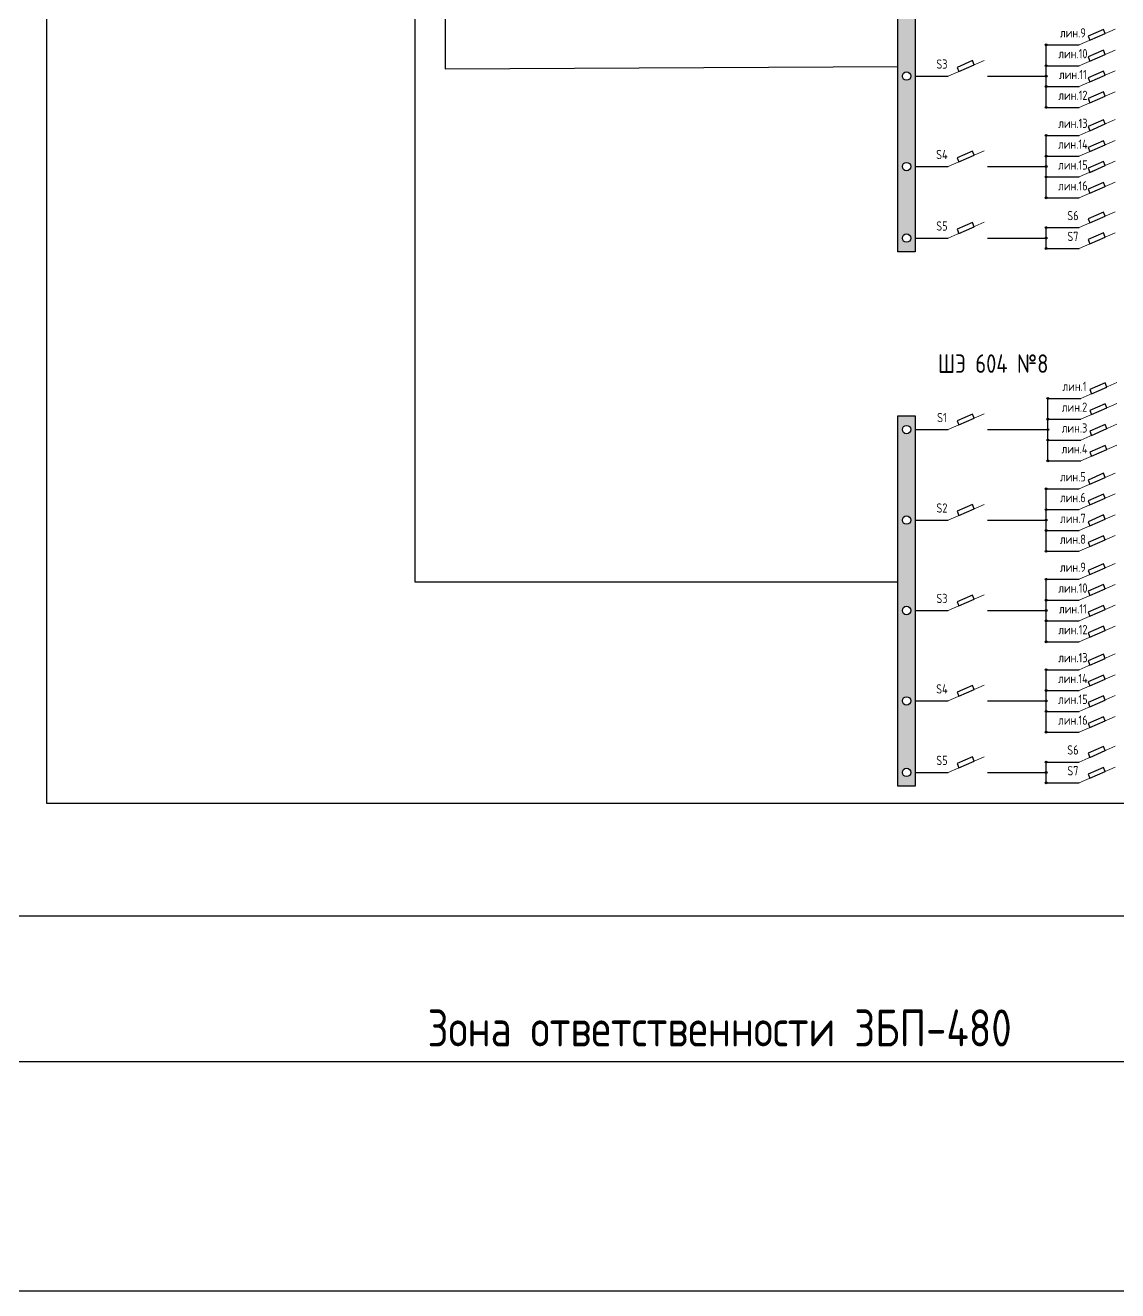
# Model space of a CAD drawing. Header units: millimetres. Extents: x 467 to 653, y 582 to 785.
# Drawn here: x 530.5 to 589.5, y 581.6 to 650 of the extents above; entities that cross this region are included whole.
import ezdxf

# ---------------------------------------------------------------- set-up
doc = ezdxf.new("R2010")
doc.units = ezdxf.units.MM
doc.header["$LTSCALE"] = 0.1
doc.layers.add('Уровень1', color=7, linetype='Continuous', plot=False)

msp = doc.modelspace()

# ---------------------------------------------------------------- hatches: boundary and pattern name
h = msp.add_hatch(color=256)
h.paths.add_polyline_path([(577.62, 637.743), (578.551, 637.743), (578.551, 657.762), (577.62, 657.762)])
h.paths.add_polyline_path([(577.859, 647.24, -1), (578.311, 647.24, -1)], flags=16)
h.paths.add_polyline_path([(578.311, 642.351, -1), (577.859, 642.351, -1)], flags=16)
h.paths.add_polyline_path([(577.859, 652.128, -1), (578.311, 652.128, -1)], flags=16)
h.paths.add_polyline_path([(578.311, 638.488, -1), (577.859, 638.488, -1)], flags=16)
h.paths.add_polyline_path([(577.859, 657.017, -1), (578.311, 657.017, -1)], flags=16)
h = msp.add_hatch(color=256)
h.paths.add_polyline_path([(585.68, 648.928), (585.629, 648.928), (585.629, 648.878, 0.414214)], flags=17)
h.paths.add_polyline_path([(585.579, 648.928, 0.414214), (585.629, 648.878), (585.629, 648.928), (585.68, 648.928, 1)])
h = msp.add_hatch(color=256)
h.paths.add_polyline_path([(585.68, 647.802), (585.629, 647.802), (585.629, 647.752, 0.414214)], flags=17)
h.paths.add_polyline_path([(585.579, 647.802, 0.414214), (585.629, 647.752), (585.629, 647.802), (585.68, 647.802, 1)])
h = msp.add_hatch(color=256)
h.paths.add_polyline_path([(585.68, 647.24), (585.629, 647.24), (585.629, 647.189, 0.414214)], flags=17)
h.paths.add_polyline_path([(585.579, 647.24, 0.414214), (585.629, 647.189), (585.629, 647.24), (585.68, 647.24, 1)])
h = msp.add_hatch(color=256)
h.paths.add_polyline_path([(585.68, 646.677), (585.629, 646.677), (585.629, 646.627, 0.414214)], flags=17)
h.paths.add_polyline_path([(585.579, 646.677, 0.414214), (585.629, 646.627), (585.629, 646.677), (585.68, 646.677, 1)])
h = msp.add_hatch(color=256)
h.paths.add_polyline_path([(585.68, 645.551), (585.629, 645.551), (585.629, 645.501, 0.414214)], flags=17)
h.paths.add_polyline_path([(585.579, 645.551, 0.414214), (585.629, 645.501), (585.629, 645.551), (585.68, 645.551, 1)])
h = msp.add_hatch(color=256)
h.paths.add_polyline_path([(585.68, 644.039), (585.629, 644.039), (585.629, 643.989, 0.414214)], flags=17)
h.paths.add_polyline_path([(585.579, 644.039, 0.414214), (585.629, 643.989), (585.629, 644.039), (585.68, 644.039, 1)])
h = msp.add_hatch(color=256)
h.paths.add_polyline_path([(585.68, 642.914), (585.629, 642.914), (585.629, 642.863, 0.414214)], flags=17)
h.paths.add_polyline_path([(585.579, 642.914, 0.414214), (585.629, 642.863), (585.629, 642.914), (585.68, 642.914, 1)])
h = msp.add_hatch(color=256)
h.paths.add_polyline_path([(585.68, 642.351), (585.629, 642.351), (585.629, 642.301, 0.414214)], flags=17)
h.paths.add_polyline_path([(585.579, 642.351, 0.414214), (585.629, 642.301), (585.629, 642.351), (585.68, 642.351, 1)])
h = msp.add_hatch(color=256)
h.paths.add_polyline_path([(585.68, 641.788), (585.629, 641.788), (585.629, 641.738, 0.414214)], flags=17)
h.paths.add_polyline_path([(585.579, 641.788, 0.414214), (585.629, 641.738), (585.629, 641.788), (585.68, 641.788, 1)])
h = msp.add_hatch(color=256)
h.paths.add_polyline_path([(585.68, 640.663), (585.629, 640.663), (585.629, 640.612, 0.414214)], flags=17)
h.paths.add_polyline_path([(585.579, 640.663, 0.414214), (585.629, 640.612), (585.629, 640.663), (585.68, 640.663, 1)])
h = msp.add_hatch(color=256)
h.paths.add_polyline_path([(585.68, 639.051), (585.629, 639.051), (585.629, 639.001, 0.414214)], flags=17)
h.paths.add_polyline_path([(585.579, 639.051, 0.414214), (585.629, 639.001), (585.629, 639.051), (585.68, 639.051, 1)])
h = msp.add_hatch(color=256)
h.paths.add_polyline_path([(585.68, 638.488), (585.629, 638.488), (585.629, 638.438, 0.414214)], flags=17)
h.paths.add_polyline_path([(585.579, 638.488, 0.414214), (585.629, 638.438), (585.629, 638.488), (585.68, 638.488, 1)])
h = msp.add_hatch(color=256)
h.paths.add_polyline_path([(585.68, 637.926), (585.629, 637.926), (585.629, 637.875, 0.414214)], flags=17)
h.paths.add_polyline_path([(585.579, 637.926, 0.414214), (585.629, 637.875), (585.629, 637.926), (585.68, 637.926, 1)])
h = msp.add_hatch(color=256)
h.paths.add_polyline_path([(585.768, 629.824), (585.718, 629.824), (585.718, 629.773, 0.414214)], flags=17)
h.paths.add_polyline_path([(585.668, 629.824, 0.414214), (585.718, 629.773), (585.718, 629.824), (585.768, 629.824, 1)])
h = msp.add_hatch(color=256)
h.paths.add_polyline_path([(577.62, 608.861), (578.551, 608.861), (578.551, 628.88), (577.62, 628.88)])
h.paths.add_polyline_path([(577.859, 618.358, -1), (578.311, 618.358, -1)], flags=16)
h.paths.add_polyline_path([(578.311, 613.469, -1), (577.859, 613.469, -1)], flags=16)
h.paths.add_polyline_path([(577.859, 623.246, -1), (578.311, 623.246, -1)], flags=16)
h.paths.add_polyline_path([(578.311, 609.606, -1), (577.859, 609.606, -1)], flags=16)
h.paths.add_polyline_path([(577.859, 628.135, -1), (578.311, 628.135, -1)], flags=16)
h = msp.add_hatch(color=256)
h.paths.add_polyline_path([(585.768, 628.698), (585.718, 628.698), (585.718, 628.648, 0.414214)], flags=17)
h.paths.add_polyline_path([(585.668, 628.698, 0.414214), (585.718, 628.648), (585.718, 628.698), (585.768, 628.698, 1)])
h = msp.add_hatch(color=256)
h.paths.add_polyline_path([(585.768, 628.135), (585.718, 628.135), (585.718, 628.085, 0.414214)], flags=17)
h.paths.add_polyline_path([(585.668, 628.135, 0.414214), (585.718, 628.085), (585.718, 628.135), (585.768, 628.135, 1)])
h = msp.add_hatch(color=256)
h.paths.add_polyline_path([(585.768, 627.572), (585.718, 627.572), (585.718, 627.522, 0.414214)], flags=17)
h.paths.add_polyline_path([(585.668, 627.572, 0.414214), (585.718, 627.522), (585.718, 627.572), (585.768, 627.572, 1)])
h = msp.add_hatch(color=256)
h.paths.add_polyline_path([(585.768, 626.447), (585.718, 626.447), (585.718, 626.396, 0.414214)], flags=17)
h.paths.add_polyline_path([(585.668, 626.447, 0.414214), (585.718, 626.396), (585.718, 626.447), (585.768, 626.447, 1)])
h = msp.add_hatch(color=256)
h.paths.add_polyline_path([(585.68, 624.935), (585.629, 624.935), (585.629, 624.885, 0.414214)], flags=17)
h.paths.add_polyline_path([(585.579, 624.935, 0.414214), (585.629, 624.885), (585.629, 624.935), (585.68, 624.935, 1)])
h = msp.add_hatch(color=256)
h.paths.add_polyline_path([(585.68, 623.809), (585.629, 623.809), (585.629, 623.759, 0.414214)], flags=17)
h.paths.add_polyline_path([(585.579, 623.809, 0.414214), (585.629, 623.759), (585.629, 623.809), (585.68, 623.809, 1)])
h = msp.add_hatch(color=256)
h.paths.add_polyline_path([(585.68, 623.246), (585.629, 623.246), (585.629, 623.196, 0.414214)], flags=17)
h.paths.add_polyline_path([(585.579, 623.246, 0.414214), (585.629, 623.196), (585.629, 623.246), (585.68, 623.246, 1)])
h = msp.add_hatch(color=256)
h.paths.add_polyline_path([(585.68, 622.684), (585.629, 622.684), (585.629, 622.633, 0.414214)], flags=17)
h.paths.add_polyline_path([(585.579, 622.684, 0.414214), (585.629, 622.633), (585.629, 622.684), (585.68, 622.684, 1)])
h = msp.add_hatch(color=256)
h.paths.add_polyline_path([(585.68, 621.558), (585.629, 621.558), (585.629, 621.508, 0.414214)], flags=17)
h.paths.add_polyline_path([(585.579, 621.558, 0.414214), (585.629, 621.508), (585.629, 621.558), (585.68, 621.558, 1)])
h = msp.add_hatch(color=256)
h.paths.add_polyline_path([(585.68, 620.046), (585.629, 620.046), (585.629, 619.996, 0.414214)], flags=17)
h.paths.add_polyline_path([(585.579, 620.046, 0.414214), (585.629, 619.996), (585.629, 620.046), (585.68, 620.046, 1)])
h = msp.add_hatch(color=256)
h.paths.add_polyline_path([(585.68, 618.921), (585.629, 618.921), (585.629, 618.87, 0.414214)], flags=17)
h.paths.add_polyline_path([(585.579, 618.921, 0.414214), (585.629, 618.87), (585.629, 618.921), (585.68, 618.921, 1)])
h = msp.add_hatch(color=256)
h.paths.add_polyline_path([(585.68, 618.358), (585.629, 618.358), (585.629, 618.307, 0.414214)], flags=17)
h.paths.add_polyline_path([(585.579, 618.358, 0.414214), (585.629, 618.307), (585.629, 618.358), (585.68, 618.358, 1)])
h = msp.add_hatch(color=256)
h.paths.add_polyline_path([(585.68, 617.795), (585.629, 617.795), (585.629, 617.745, 0.414214)], flags=17)
h.paths.add_polyline_path([(585.579, 617.795, 0.414214), (585.629, 617.745), (585.629, 617.795), (585.68, 617.795, 1)])
h = msp.add_hatch(color=256)
h.paths.add_polyline_path([(585.68, 616.669), (585.629, 616.669), (585.629, 616.619, 0.414214)], flags=17)
h.paths.add_polyline_path([(585.579, 616.669, 0.414214), (585.629, 616.619), (585.629, 616.669), (585.68, 616.669, 1)])
h = msp.add_hatch(color=256)
h.paths.add_polyline_path([(585.68, 615.157), (585.629, 615.157), (585.629, 615.107, 0.414214)], flags=17)
h.paths.add_polyline_path([(585.579, 615.157, 0.414214), (585.629, 615.107), (585.629, 615.157), (585.68, 615.157, 1)])
h = msp.add_hatch(color=256)
h.paths.add_polyline_path([(585.68, 614.032), (585.629, 614.032), (585.629, 613.982, 0.414214)], flags=17)
h.paths.add_polyline_path([(585.579, 614.032, 0.414214), (585.629, 613.982), (585.629, 614.032), (585.68, 614.032, 1)])
h = msp.add_hatch(color=256)
h.paths.add_polyline_path([(585.68, 613.469), (585.629, 613.469), (585.629, 613.419, 0.414214)], flags=17)
h.paths.add_polyline_path([(585.579, 613.469, 0.414214), (585.629, 613.419), (585.629, 613.469), (585.68, 613.469, 1)])
h = msp.add_hatch(color=256)
h.paths.add_polyline_path([(585.68, 612.906), (585.629, 612.906), (585.629, 612.856, 0.414214)], flags=17)
h.paths.add_polyline_path([(585.579, 612.906, 0.414214), (585.629, 612.856), (585.629, 612.906), (585.68, 612.906, 1)])
h = msp.add_hatch(color=256)
h.paths.add_polyline_path([(585.68, 611.781), (585.629, 611.781), (585.629, 611.73, 0.414214)], flags=17)
h.paths.add_polyline_path([(585.579, 611.781, 0.414214), (585.629, 611.73), (585.629, 611.781), (585.68, 611.781, 1)])
h = msp.add_hatch(color=256)
h.paths.add_polyline_path([(585.68, 610.169), (585.629, 610.169), (585.629, 610.119, 0.414214)], flags=17)
h.paths.add_polyline_path([(585.579, 610.169, 0.414214), (585.629, 610.119), (585.629, 610.169), (585.68, 610.169, 1)])
h = msp.add_hatch(color=256)
h.paths.add_polyline_path([(585.68, 609.606), (585.629, 609.606), (585.629, 609.556, 0.414214)], flags=17)
h.paths.add_polyline_path([(585.579, 609.606, 0.414214), (585.629, 609.556), (585.629, 609.606), (585.68, 609.606, 1)])
h = msp.add_hatch(color=256)
h.paths.add_polyline_path([(585.68, 609.044), (585.629, 609.044), (585.629, 608.993, 0.414214)], flags=17)
h.paths.add_polyline_path([(585.579, 609.044, 0.414214), (585.629, 608.993), (585.629, 609.044), (585.68, 609.044, 1)])

# ---------------------------------------------------------------- linework, layer by layer
for p, q in [((531.603, 688.558), (531.603, 607.936)), ((551.511, 669.577), (551.511, 619.916)), ((553.14, 669.577), (553.14, 647.639)), ((585.629, 648.928), (587.414, 648.928)), ((585.629, 645.551), (585.629, 648.928)), ((553.14, 647.639), (577.62, 647.753)), ((585.629, 647.802), (587.414, 647.802)), ((578.551, 647.24), (580.335, 647.24)), ((582.461, 647.24), (585.629, 647.24)), ((585.629, 646.677), (587.414, 646.677)), ((585.629, 645.551), (587.414, 645.551)), ((585.629, 644.039), (587.414, 644.039)), ((585.629, 640.663), (585.629, 644.039)), ((585.629, 642.914), (587.414, 642.914)), ((578.551, 642.351), (580.335, 642.351)), ((582.461, 642.351), (585.629, 642.351)), ((585.629, 641.788), (587.414, 641.788)), ((585.629, 640.663), (587.414, 640.663)), ((585.629, 639.051), (587.414, 639.051)), ((585.629, 637.926), (585.629, 639.051)), ((578.551, 638.488), (580.335, 638.488)), ((582.461, 638.488), (585.629, 638.488)), ((585.629, 637.926), (587.414, 637.926)), ((585.718, 629.824), (587.503, 629.824)), ((585.718, 626.447), (585.718, 629.824)), ((585.718, 628.698), (587.503, 628.698)), ((578.551, 628.135), (580.335, 628.135)), ((582.461, 628.135), (585.718, 628.135)), ((585.718, 627.572), (587.503, 627.572)), ((585.718, 626.447), (587.503, 626.447)), ((585.629, 624.935), (587.414, 624.935)), ((585.629, 621.558), (585.629, 624.935)), ((585.629, 623.809), (587.414, 623.809)), ((578.551, 623.246), (580.335, 623.246)), ((582.461, 623.246), (585.629, 623.246)), ((585.629, 622.684), (587.414, 622.684)), ((585.629, 621.558), (587.414, 621.558)), ((551.511, 619.916), (577.62, 619.916)), ((585.629, 620.046), (587.414, 620.046)), ((585.629, 616.669), (585.629, 620.046)), ((578.551, 618.358), (580.335, 618.358)), ((582.461, 618.358), (585.629, 618.358)), ((585.629, 618.921), (587.414, 618.921)), ((585.629, 617.795), (587.414, 617.795)), ((585.629, 616.669), (587.414, 616.669)), ((585.629, 615.157), (587.414, 615.157)), ((585.629, 611.781), (585.629, 615.157)), ((585.629, 614.032), (587.414, 614.032)), ((578.551, 613.469), (580.335, 613.469)), ((582.461, 613.469), (585.629, 613.469)), ((585.629, 612.906), (587.414, 612.906)), ((585.629, 611.781), (587.414, 611.781)), ((585.629, 610.169), (587.414, 610.169)), ((585.629, 609.044), (585.629, 610.169)), ((578.551, 609.606), (580.335, 609.606)), ((582.461, 609.606), (585.629, 609.606)), ((585.629, 609.044), (587.414, 609.044)), ((531.603, 607.936), (601.927, 607.936)), ((604.204, 601.846), (523.212, 601.846)), ((477.068, 593.988), (651.475, 593.988))]:
    msp.add_line(p, q)
at = {"lineweight": 15}
for p, q in [((587.414, 648.928), (589.363, 649.777)), ((587.414, 647.802), (589.363, 648.652)), ((580.335, 647.24), (582.284, 648.089)), ((587.414, 646.677), (589.363, 647.526)), ((587.414, 645.551), (589.363, 646.4)), ((587.414, 644.039), (589.363, 644.889)), ((587.414, 642.914), (589.363, 643.763)), ((580.335, 642.351), (582.284, 643.2)), ((587.414, 641.788), (589.363, 642.637)), ((587.414, 640.663), (589.363, 641.512)), ((587.414, 639.051), (589.363, 639.9)), ((580.335, 638.488), (582.284, 639.338)), ((587.414, 637.926), (589.363, 638.775)), ((587.503, 629.824), (589.452, 630.673)), ((587.503, 628.698), (589.452, 629.547)), ((580.335, 628.135), (582.284, 628.984)), ((587.503, 627.572), (589.452, 628.421)), ((587.503, 626.447), (589.452, 627.296)), ((587.414, 624.935), (589.363, 625.784)), ((587.414, 623.809), (589.363, 624.658)), ((580.335, 623.246), (582.284, 624.096)), ((587.414, 622.684), (589.363, 623.533)), ((587.414, 621.558), (589.363, 622.407)), ((587.414, 620.046), (589.363, 620.895)), ((587.414, 618.921), (589.363, 619.77)), ((580.335, 618.358), (582.284, 619.207)), ((587.414, 617.795), (589.363, 618.644)), ((587.414, 616.669), (589.363, 617.518)), ((587.414, 615.157), (589.363, 616.007)), ((587.414, 614.032), (589.363, 614.881)), ((580.335, 613.469), (582.284, 614.318)), ((587.414, 612.906), (589.363, 613.755)), ((587.414, 611.781), (589.363, 612.63)), ((587.414, 610.169), (589.363, 611.018)), ((580.335, 609.606), (582.284, 610.456)), ((587.414, 609.044), (589.363, 609.893))]:
    msp.add_line(p, q, dxfattribs=at)
for points in [[(577.62, 657.762), (578.551, 657.762), (578.551, 637.743), (577.62, 637.743)], [(587.993, 649.18), (588.822, 649.542), (588.725, 649.765), (587.896, 649.404)], [(587.993, 648.055), (588.822, 648.416), (588.725, 648.639), (587.896, 648.278)], [(580.914, 647.492), (581.743, 647.853), (581.646, 648.076), (580.817, 647.715)], [(587.993, 646.929), (588.822, 647.29), (588.725, 647.514), (587.896, 647.152)], [(587.993, 645.803), (588.822, 646.165), (588.725, 646.388), (587.896, 646.027)], [(587.993, 644.292), (588.822, 644.653), (588.725, 644.876), (587.896, 644.515)], [(587.993, 643.166), (588.822, 643.527), (588.725, 643.75), (587.896, 643.389)], [(580.914, 642.603), (581.743, 642.964), (581.646, 643.188), (580.817, 642.826)], [(587.993, 642.04), (588.822, 642.402), (588.725, 642.625), (587.896, 642.264)], [(587.993, 640.915), (588.822, 641.276), (588.725, 641.499), (587.896, 641.138)], [(587.993, 639.303), (588.822, 639.665), (588.725, 639.888), (587.896, 639.527)], [(580.914, 638.741), (581.743, 639.102), (581.646, 639.325), (580.817, 638.964)], [(587.993, 638.178), (588.822, 638.539), (588.725, 638.762), (587.896, 638.401)], [(588.082, 630.076), (588.911, 630.437), (588.814, 630.66), (587.984, 630.299)], [(588.082, 628.95), (588.911, 629.311), (588.814, 629.535), (587.984, 629.173)], [(577.62, 628.88), (578.551, 628.88), (578.551, 608.861), (577.62, 608.861)], [(580.914, 628.387), (581.743, 628.749), (581.646, 628.972), (580.817, 628.611)], [(588.082, 627.824), (588.911, 628.186), (588.814, 628.409), (587.984, 628.048)], [(588.082, 626.699), (588.911, 627.06), (588.814, 627.283), (587.984, 626.922)], [(587.993, 625.187), (588.822, 625.548), (588.725, 625.772), (587.896, 625.41)], [(587.993, 624.061), (588.822, 624.423), (588.725, 624.646), (587.896, 624.285)], [(580.914, 623.499), (581.743, 623.86), (581.646, 624.083), (580.817, 623.722)], [(587.993, 622.936), (588.822, 623.297), (588.725, 623.52), (587.896, 623.159)], [(587.993, 621.81), (588.822, 622.171), (588.725, 622.395), (587.896, 622.033)], [(587.993, 620.298), (588.822, 620.66), (588.725, 620.883), (587.896, 620.522)], [(587.993, 619.173), (588.822, 619.534), (588.725, 619.757), (587.896, 619.396)], [(580.914, 618.61), (581.743, 618.971), (581.646, 619.194), (580.817, 618.833)], [(587.993, 618.047), (588.822, 618.408), (588.725, 618.632), (587.896, 618.27)], [(587.993, 616.921), (588.822, 617.283), (588.725, 617.506), (587.896, 617.145)], [(587.993, 615.41), (588.822, 615.771), (588.725, 615.994), (587.896, 615.633)], [(587.993, 614.284), (588.822, 614.645), (588.725, 614.869), (587.896, 614.507)], [(580.914, 613.721), (581.743, 614.082), (581.646, 614.306), (580.817, 613.944)], [(587.993, 613.158), (588.822, 613.52), (588.725, 613.743), (587.896, 613.382)], [(587.993, 612.033), (588.822, 612.394), (588.725, 612.617), (587.896, 612.256)], [(587.993, 610.421), (588.822, 610.783), (588.725, 611.006), (587.896, 610.645)], [(580.914, 609.859), (581.743, 610.22), (581.646, 610.443), (580.817, 610.082)], [(587.993, 609.296), (588.822, 609.657), (588.725, 609.88), (587.896, 609.519)]]:
    msp.add_lwpolyline(points, close=True)
for centre, radius in [((585.629, 648.928), 0.0503), ((585.629, 647.802), 0.0503), ((578.085, 647.24), 0.226), ((585.629, 647.24), 0.0503), ((585.629, 646.677), 0.0503), ((585.629, 645.551), 0.0503), ((585.629, 644.039), 0.0503), ((585.629, 642.914), 0.0503), ((578.085, 642.351), 0.226), ((585.629, 642.351), 0.0503), ((585.629, 641.788), 0.0503), ((585.629, 640.663), 0.0503), ((585.629, 639.051), 0.0503), ((578.085, 638.488), 0.226), ((585.629, 638.488), 0.0503), ((585.629, 637.926), 0.0503), ((585.718, 629.824), 0.0503), ((585.718, 628.698), 0.0503), ((578.085, 628.135), 0.226), ((585.718, 628.135), 0.0503), ((585.718, 627.572), 0.0503), ((585.718, 626.447), 0.0503), ((585.629, 624.935), 0.0503), ((585.629, 623.809), 0.0503), ((578.085, 623.246), 0.226), ((585.629, 623.246), 0.0503), ((585.629, 622.684), 0.0503), ((585.629, 621.558), 0.0503), ((585.629, 620.046), 0.0503), ((585.629, 618.921), 0.0503), ((578.085, 618.358), 0.226), ((585.629, 618.358), 0.0503), ((585.629, 617.795), 0.0503), ((585.629, 616.669), 0.0503), ((585.629, 615.157), 0.0503), ((578.085, 613.469), 0.226), ((585.629, 614.032), 0.0503), ((585.629, 613.469), 0.0503), ((585.629, 612.906), 0.0503), ((585.629, 611.781), 0.0503), ((585.629, 610.169), 0.0503), ((578.085, 609.606), 0.226), ((585.629, 609.606), 0.0503), ((585.629, 609.044), 0.0503)]:
    msp.add_circle(centre, radius)
at = {"layer": 'Уровень1'}
msp.add_lwpolyline([(467.333, 581.595), (653.251, 581.595), (653.251, 784.661), (467.333, 784.661)], close=True, dxfattribs=at)

# ---------------------------------------------------------------- texts
at = {"attachment_point": 5}
for s, insert, char_height, width in [('{\\fGOST|b0|i0|c204|p34;лин.9}', (587.075, 649.579), 0.5, 8.14451), ('{\\fGOST|b0|i0|c204|p34;лин.10}', (587.075, 648.453), 0.5, 8.14451), ('{\\fGOST|b0|i0|c204|p34;S3}', (579.996, 647.891), 0.5, 8.14451), ('{\\fGOST|b0|i0|c204|p34;лин.11}', (587.075, 647.328), 0.5, 8.14451), ('{\\fGOST|b0|i0|c204|p34;лин.12}', (587.075, 646.202), 0.5, 8.14451), ('{\\fGOST|b0|i0|c204|p34;лин.13}', (587.075, 644.69), 0.5, 8.14451), ('{\\fGOST|b0|i0|c204|p34;лин.14}', (587.075, 643.565), 0.5, 8.14451), ('{\\fGOST|b0|i0|c204|p34;S4}', (579.996, 643.002), 0.5, 8.14451), ('{\\fGOST|b0|i0|c204|p34;лин.15}', (587.075, 642.439), 0.5, 8.14451), ('{\\fGOST|b0|i0|c204|p34;лин.16}', (587.075, 641.314), 0.5, 8.14451), ('{\\fGOST|b0|i0|c0|p34;S6}', (587.075, 639.702), 0.5, 8.14451), ('{\\fGOST|b0|i0|c204|p34;S5}', (579.996, 639.139), 0.5, 8.14451), ('{\\fGOST|b0|i0|c0|p34;S7}', (587.075, 638.577), 0.5, 8.14451), ('{\\fGOST|b0|i0|c204|p34;ШЭ 604 №8}', (582.766, 631.703), 1, 9.68531), ('{\\fGOST|b0|i0|c204|p34;лин.1}', (587.163, 630.475), 0.5, 8.14451), ('{\\fGOST|b0|i0|c204|p34;лин.2}', (587.163, 629.349), 0.5, 8.14451), ('{\\fGOST|b0|i0|c204|p34;S1}', (579.996, 628.786), 0.5, 8.14451), ('{\\fGOST|b0|i0|c204|p34;лин.3}', (587.163, 628.223), 0.5, 8.14451), ('{\\fGOST|b0|i0|c204|p34;лин.4}', (587.163, 627.098), 0.5, 8.14451), ('{\\fGOST|b0|i0|c204|p34;лин.5}', (587.075, 625.586), 0.5, 8.14451), ('{\\fGOST|b0|i0|c204|p34;лин.6}', (587.075, 624.46), 0.5, 8.14451), ('{\\fGOST|b0|i0|c204|p34;S2}', (579.996, 623.897), 0.5, 8.14451), ('{\\fGOST|b0|i0|c204|p34;лин.7}', (587.075, 623.335), 0.5, 8.14451), ('{\\fGOST|b0|i0|c204|p34;лин.8}', (587.075, 622.209), 0.5, 8.14451), ('{\\fGOST|b0|i0|c204|p34;лин.9}', (587.075, 620.697), 0.5, 8.14451), ('{\\fGOST|b0|i0|c204|p34;лин.10}', (587.075, 619.572), 0.5, 8.14451), ('{\\fGOST|b0|i0|c204|p34;S3}', (579.996, 619.009), 0.5, 8.14451), ('{\\fGOST|b0|i0|c204|p34;лин.11}', (587.075, 618.446), 0.5, 8.14451), ('{\\fGOST|b0|i0|c204|p34;лин.12}', (587.075, 617.32), 0.5, 8.14451), ('{\\fGOST|b0|i0|c204|p34;лин.13}', (587.075, 615.808), 0.5, 8.14451), ('{\\fGOST|b0|i0|c204|p34;лин.14}', (587.075, 614.683), 0.5, 8.14451), ('{\\fGOST|b0|i0|c204|p34;S4}', (579.996, 614.12), 0.5, 8.14451), ('{\\fGOST|b0|i0|c204|p34;лин.15}', (587.075, 613.557), 0.5, 8.14451), ('{\\fGOST|b0|i0|c204|p34;лин.16}', (587.075, 612.432), 0.5, 8.14451), ('{\\fGOST|b0|i0|c0|p34;S6}', (587.075, 610.82), 0.5, 8.14451), ('{\\fGOST|b0|i0|c204|p34;S5}', (579.996, 610.257), 0.5, 8.14451), ('{\\fGOST|b0|i0|c0|p34;S7}', (587.075, 609.695), 0.5, 8.14451), ('{\\fGOST|b0|i0|c204|p34;Зона ответственности 3БП-480}', (567.982, 595.795), 2, 51.91286)]:
    msp.add_mtext(s, dxfattribs=dict(at, insert=insert, char_height=char_height, width=width))

doc.saveas('drawing.dxf')
